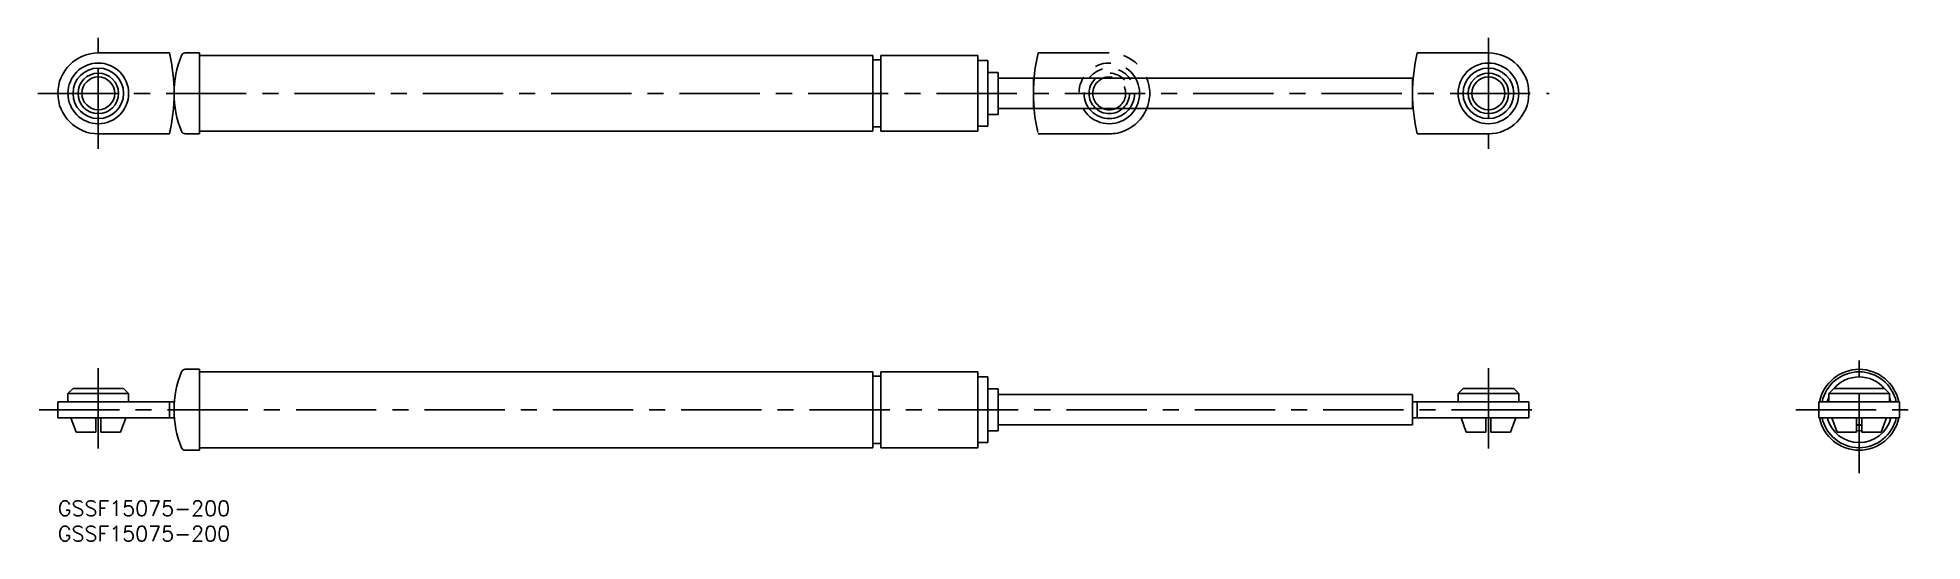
# Model space of a CAD drawing. Extents: x -4 to 369, y -8 to 92.
import ezdxf

# ---------------------------------------------------------------- set-up
doc = ezdxf.new("R2010")
doc.units = 0
doc.header["$LTSCALE"] = 0.5
doc.linetypes.add('CENTER', pattern=[50.8, 31.75, -6.35, 6.35, -6.35])
doc.linetypes.add('PHANTOM', pattern=[63.5, 31.75, -6.35, 6.35, -6.35, 6.35, -6.35])
for name, color, linetype in [('MSM_CENTER', 1, 'CENTER'), ('MSM_CONTINUOUS', 7, 'CONTINUOUS'), ('MSM_IMAGINARY', 6, 'PHANTOM'), ('MSM_PART_NUMBER', 7, 'CONTINUOUS')]:
    doc.layers.add(name, color=color, linetype=linetype)
doc.styles.get("Standard").update_dxf_attribs({"font": 'txt.shx', "height": 3, "bigfont": 'bigfont.shx'})

msp = doc.modelspace()

# ---------------------------------------------------------------- linework, layer by layer
at = {"layer": 'MSM_CENTER'}
for p, q in [((8, 69.56), (8, 91.56)), ((283, 91.56), (283, 69.56)), ((-3.99, 80.56), (294.99, 80.56)), ((356.34, 5.5), (356.34, 30.5)), ((8, 26.2), (8, 9.6)), ((283, 26.2), (283, 9.6)), ((-3.68, 18), (294.68, 18)), ((343.84, 18), (368.84, 18))]:
    msp.add_line(p, q, dxfattribs=at)
at = {"layer": 'MSM_CONTINUOUS'}
for p, q in [((22.07, 88.56), (8, 88.56)), ((28, 88.56), (25.2, 88.56)), ((28, 72.56), (28, 88.56)), ((161.2, 88.06), (28, 88.06)), ((161.2, 73.06), (161.2, 88.06)), ((162.8, 87.21), (161.2, 87.21)), ((182, 88.06), (162.8, 88.06)), ((162.8, 73.06), (162.8, 88.06)), ((182, 73.06), (182, 88.06)), ((184, 87.06), (182, 87.06)), ((184, 74.06), (184, 87.06)), ((283, 88.56), (268.93, 88.56)), ((186, 84.71), (184, 84.71)), ((186, 76.41), (186, 84.71)), ((268, 83.56), (186, 83.56)), ((268, 83.56), (268, 77.56)), ((184, 76.41), (186, 76.41)), ((186, 77.56), (268, 77.56)), ((8, 72.56), (22.07, 72.56)), ((25.2, 72.56), (28, 72.56)), ((28, 73.06), (161.2, 73.06)), ((161.2, 73.91), (162.8, 73.91)), ((162.8, 73.06), (182, 73.06)), ((182, 74.06), (184, 74.06)), ((268.93, 72.56), (283, 72.56)), ((28, 26), (25.2, 26)), ((28, 10), (28, 26)), ((161.2, 25.5), (28, 25.5)), ((161.2, 10.5), (161.2, 25.5)), ((162.8, 24.65), (161.2, 24.65)), ((182, 25.5), (162.8, 25.5)), ((162.8, 10.5), (162.8, 25.5)), ((182, 10.5), (182, 25.5)), ((184, 24.5), (182, 24.5)), ((184, 11.5), (184, 24.5)), ((0, 19.6), (0, 16.4)), ((0, 19.6), (23, 19.6)), ((3, 22.2), (2, 21.2)), ((2, 21.2), (2, 19.6)), ((14, 21.2), (2, 21.2)), ((3, 22.2), (13, 22.2)), ((14, 21.2), (13, 22.2)), ((14, 19.6), (14, 21.2)), ((22.07, 19.6), (22.07, 16.4)), ((23, 16.4), (23, 19.6)), ((186, 22.15), (184, 22.15)), ((186, 13.85), (186, 22.15)), ((268, 21), (186, 21)), ((268, 21), (268, 15)), ((268, 19.6), (291, 19.6)), ((268.93, 19.6), (268.93, 16.4)), ((278, 22.2), (277, 21.2)), ((277, 21.2), (277, 19.6)), ((289, 21.2), (277, 21.2)), ((278, 22.2), (288, 22.2)), ((289, 21.2), (288, 22.2)), ((289, 19.6), (289, 21.2)), ((291, 16.4), (291, 19.6)), ((348.34, 19.6), (348.34, 16.4)), ((348.34, 19.6), (364.34, 19.6)), ((350.04, 19.6), (350.34, 20.5)), ((351.34, 22.2), (350.34, 21.2)), ((350.34, 21.2), (350.34, 19.6)), ((362.34, 21.2), (350.34, 21.2)), ((351.34, 22.2), (361.34, 22.2)), ((362.34, 21.2), (361.34, 22.2)), ((362.34, 19.6), (362.34, 21.2)), ((362.34, 20.5), (362.49, 20.08)), ((362.49, 20.08), (362.64, 19.6)), ((364.34, 19.6), (364.34, 16.4)), ((0, 16.4), (23, 16.4)), ((2.58, 16.4), (3.63, 13.6)), ((7.5, 13.6), (7.5, 16.4)), ((8.5, 16.4), (8.5, 13.6)), ((13.42, 16.4), (12.37, 13.6)), ((186, 15), (268, 15)), ((268, 16.4), (291, 16.4)), ((277.58, 16.4), (278.63, 13.6)), ((282.5, 13.6), (282.5, 16.4)), ((283.5, 16.4), (283.5, 13.6)), ((288.42, 16.4), (287.37, 13.6)), ((348.34, 16.4), (364.34, 16.4)), ((350.92, 16.4), (351.96, 13.6)), ((355.84, 16.4), (355.84, 13.6)), ((355.84, 15.04), (356.34, 15)), ((356.34, 14.95), (355.84, 14.99)), ((356.34, 15), (356.84, 15.04)), ((356.84, 14.99), (356.34, 14.95)), ((356.84, 13.6), (356.84, 16.4)), ((361.75, 16.4), (360.71, 13.6)), ((3.63, 13.6), (7.5, 13.6)), ((8.5, 13.6), (12.37, 13.6)), ((161.2, 11.35), (162.8, 11.35)), ((182, 11.5), (184, 11.5)), ((184, 13.85), (186, 13.85)), ((278.63, 13.6), (282.5, 13.6)), ((283.5, 13.6), (287.37, 13.6)), ((351.96, 13.6), (355.84, 13.6)), ((356.62, 13.86), (355.84, 13.88)), ((356.84, 13.88), (356.62, 13.86)), ((356.84, 13.6), (360.71, 13.6)), ((25.2, 10), (28, 10)), ((28, 10.5), (161.2, 10.5)), ((162.8, 10.5), (182, 10.5))]:
    msp.add_line(p, q, dxfattribs=at)
for centre, radius in [((8, 80.56), 6), ((283, 80.56), 6), ((8, 80.56), 5), ((8, 80.56), 4), ((8, 80.56), 3.25), ((283, 80.56), 5), ((283, 80.56), 4), ((283, 80.56), 3.25)]:
    msp.add_circle(centre, radius, dxfattribs=at)
for centre, radius, start, end in [((8, 80.56), 8, 90, 270), ((-12, 80.56), 35, 346.787, 13.213), ((43, 80.56), 20, 157.9757, 202.0243), ((25.2, 87.76), 0.8, 90, 157.9757), ((303, 80.56), 35, 166.787, 193.213), ((283, 80.56), 8, 270, 90), ((25.2, 73.36), 0.8, 202.0243, 270), ((43, 18), 20, 157.9757, 202.0243), ((25.2, 25.2), 0.8, 90, 157.9757), ((356.34, 18), 8, 11.537, 168.463), ((356.34, 18), 7.5, 12.3178, 167.6822), ((356.34, 18), 6.5, 40.2522, 139.7478), ((356.34, 18), 8, 191.537, 348.463), ((356.34, 18), 7.5, 192.3178, 347.6822), ((356.34, 18), 6.5, 194.25, 345.75), ((25.2, 10.8), 0.8, 202.0243, 270)]:
    msp.add_arc(centre, radius, start, end, dxfattribs=at)
at = {"layer": 'MSM_IMAGINARY'}
for p, q in [((208, 88.56), (193.93, 88.56)), ((193, 83.56), (193, 77.56)), ((193.93, 72.56), (208, 72.56))]:
    msp.add_line(p, q, dxfattribs=at)
for radius in [6, 5, 4, 3.25]:
    msp.add_circle((208, 80.56), radius, dxfattribs=at)
for centre, radius, start, end in [((228, 80.56), 35, 166.787, 193.213), ((208, 80.56), 8, 270, 90)]:
    msp.add_arc(centre, radius, start, end, dxfattribs=at)

# ---------------------------------------------------------------- texts
at = {"layer": 'MSM_PART_NUMBER', "char_height": 3, "width": 121.0942, "attachment_point": 1}
for insert in [(0, 0), (0, -5)]:
    msp.add_mtext('{GSSF15075-200}', dxfattribs=dict(at, insert=insert))

doc.saveas('drawing.dxf')
